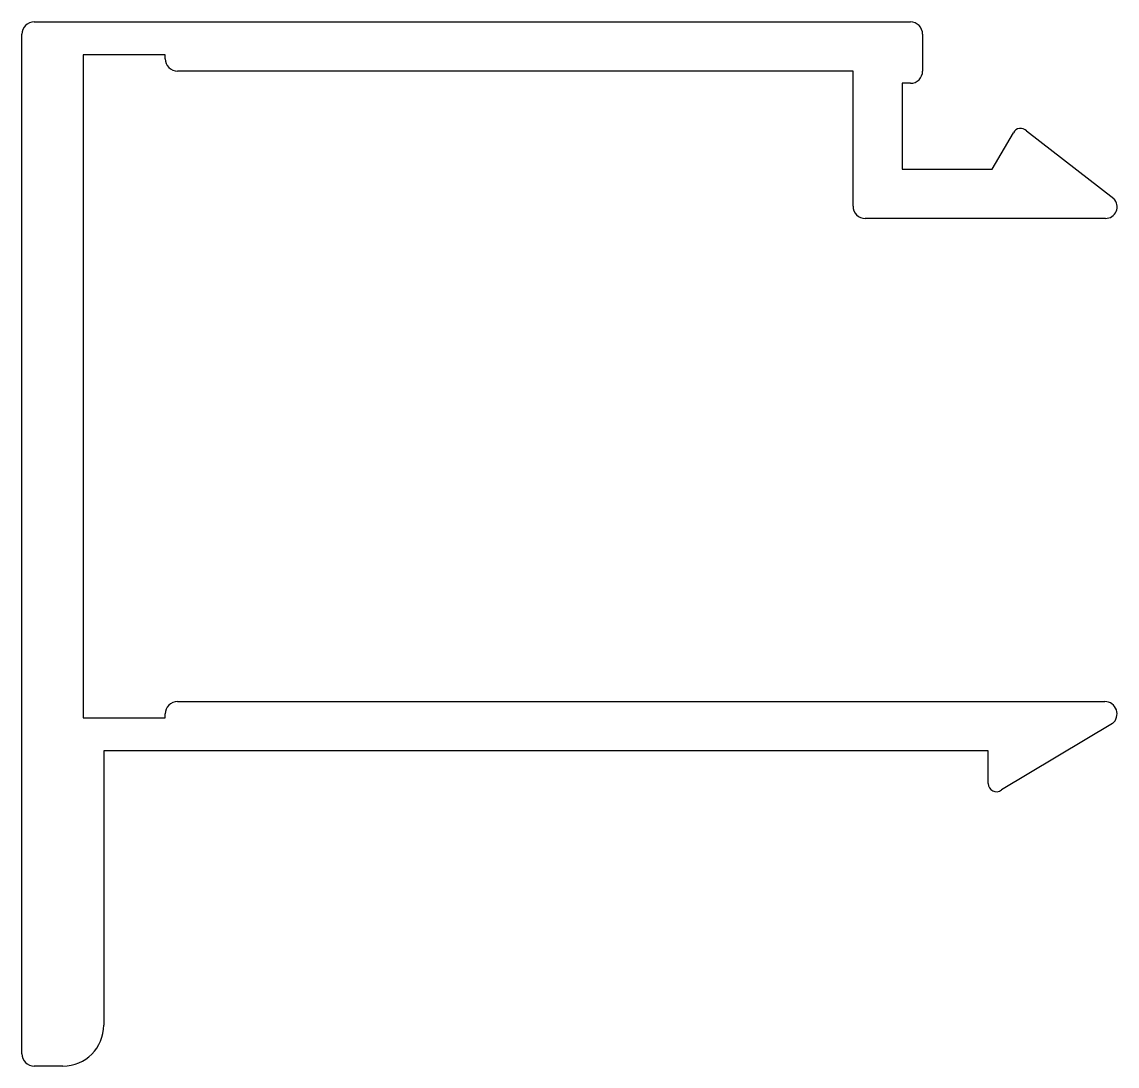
# Model space of a CAD drawing. Extents: x 2521.7 to 2548.4, y 1024.2 to 1049.7.
import ezdxf

# ---------------------------------------------------------------- set-up
doc = ezdxf.new("R2010")
doc.units = 0
doc.layers.get('0').update_dxf_attribs({"linetype": 'CONTINUOUS'})

msp = doc.modelspace()

# ---------------------------------------------------------------- linework, layer by layer
for p, q in [((2521.952, 1049.741), (2543.352, 1049.741)), ((2521.652, 1024.541), (2521.652, 1049.441)), ((2543.652, 1049.441), (2543.652, 1048.541)), ((2525.152, 1048.941), (2523.152, 1048.941)), ((2523.152, 1048.941), (2523.152, 1032.742)), ((2525.152, 1048.841), (2525.152, 1048.941)), ((2541.952, 1048.541), (2525.452, 1048.541)), ((2541.952, 1045.241), (2541.952, 1048.541)), ((2543.352, 1048.241), (2543.152, 1048.241)), ((2543.152, 1048.241), (2543.152, 1046.141)), ((2545.352, 1046.141), (2545.869, 1047.036)), ((2546.189, 1047.079), (2548.323, 1045.425)), ((2543.152, 1046.141), (2545.352, 1046.141)), ((2548.116, 1044.941), (2542.252, 1044.941)), ((2525.452, 1033.142), (2548.103, 1033.142)), ((2525.152, 1032.742), (2525.152, 1032.842)), ((2523.152, 1032.742), (2525.152, 1032.742)), ((2548.288, 1032.609), (2545.576, 1030.984)), ((2545.252, 1031.941), (2523.652, 1031.941)), ((2523.652, 1031.941), (2523.652, 1025.241)), ((2545.252, 1031.141), (2545.252, 1031.941)), ((2522.652, 1024.241), (2521.952, 1024.241))]:
    msp.add_line(p, q)
for centre, radius, start, end in [((2521.952, 1049.441), 0.3, 90, 180), ((2543.352, 1049.441), 0.3, 0, 90), ((2525.452, 1048.841), 0.3, 180, 270), ((2543.352, 1048.541), 0.3, 270, 0), ((2546.045, 1046.941), 0.2, 43.7397, 151.6151), ((2548.116, 1045.227), 0.286, 270, 43.7397), ((2542.252, 1045.241), 0.3, 180, 270), ((2525.452, 1032.842), 0.3, 90, 180), ((2548.103, 1032.843), 0.299, 308.2319, 90), ((2545.452, 1031.141), 0.2, 180, 308.2319), ((2522.652, 1025.241), 1, 270, 0), ((2521.952, 1024.541), 0.3, 180, 270)]:
    msp.add_arc(centre, radius, start, end)

doc.saveas('drawing.dxf')
